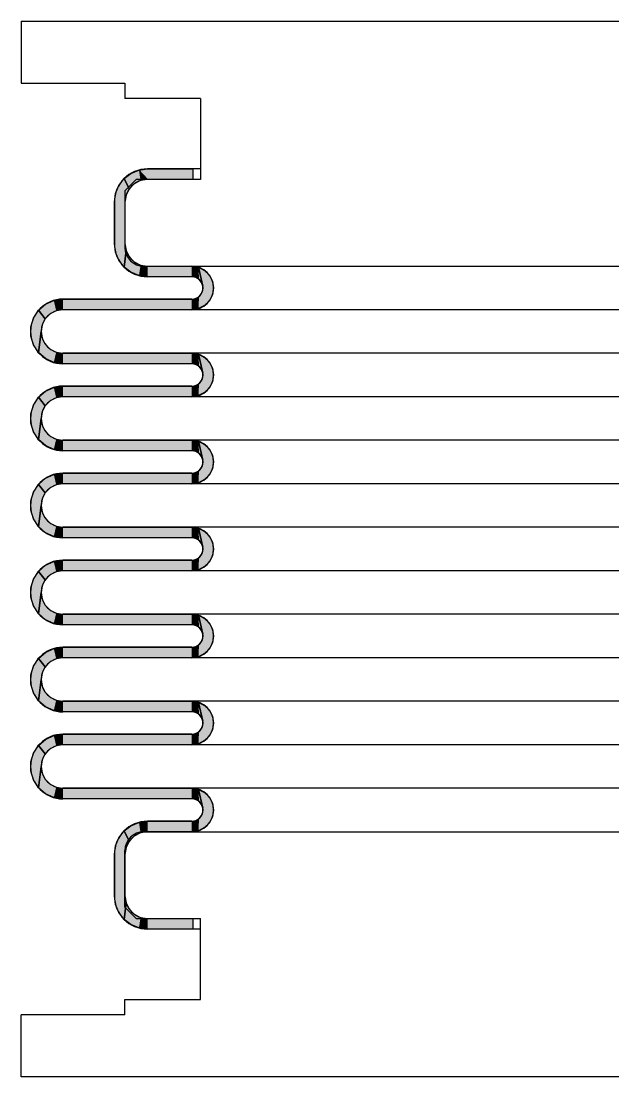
# Model space of a CAD drawing. Header units: millimetres. Extents: x 1269 to 5832, y 527 to 3540.
# Drawn here: x 2188.03 to 2203.71, y 2455.34 to 2483.34 of the extents above; entities that cross this region are included whole.
import ezdxf

# ---------------------------------------------------------------- set-up
doc = ezdxf.new("R2010")
doc.units = ezdxf.units.MM

# ---------------------------------------------------------------- blocks, each defined once
blk = doc.blocks.new('*U174')
at = {"color": 2, "linetype": 'Continuous', "extrusion": (0, 0, -1)}
for points in [[(-118.307, 186.491), (-119.919, 186.236), (-118.052, 186.236)], [(-118.629, 186.655), (-119.663, 186.491), (-118.307, 186.491)], [(-119.663, 186.491), (-119.919, 186.236), (-118.307, 186.491)], [(-118.985, 186.711), (-119.342, 186.655), (-118.629, 186.655)], [(-119.342, 186.655), (-119.663, 186.491), (-118.629, 186.655)], [(-118.052, 186.236), (-118.882, 186.142), (-117.888, 185.914)], [(-119.919, 186.236), (-118.882, 186.142), (-118.052, 186.236)], [(-119.919, 186.236), (-119.088, 186.142), (-118.882, 186.142)], [(-119.919, 186.236), (-120.083, 185.914), (-119.088, 186.142)], [(-119.088, 186.142), (-120.083, 185.914), (-119.282, 186.072)], [(-119.282, 186.072), (-120.083, 185.914), (-119.44, 185.939)], [(-119.44, 185.939), (-120.083, 185.914), (-119.543, 185.761)], [(-120.083, 185.914), (-120.139, 185.557), (-119.543, 185.761)], [(-119.543, 185.761), (-120.139, 185.557), (-119.579, 185.557)], [(-119.579, 185.557), (-120.139, 178.725), (-119.579, 178.725)], [(-120.139, 185.557), (-120.139, 178.725), (-119.579, 185.557)], [(-120.139, 178.725), (-119.648, 178.242), (-119.579, 178.725)]]:
    blk.add_solid(points, dxfattribs=at)
blk = doc.blocks.new('*U175')
at = {"color": 2, "linetype": 'Continuous', "extrusion": (0, 0, -1)}
for points in [[(-122.922, 186.491), (-124.534, 186.236), (-122.667, 186.236)], [(-123.244, 186.655), (-124.279, 186.491), (-122.922, 186.491)], [(-124.279, 186.491), (-124.534, 186.236), (-122.922, 186.491)], [(-123.601, 186.711), (-123.957, 186.655), (-123.244, 186.655)], [(-123.957, 186.655), (-124.279, 186.491), (-123.244, 186.655)], [(-122.667, 186.236), (-123.497, 186.142), (-122.503, 185.914)], [(-124.534, 186.236), (-123.497, 186.142), (-122.667, 186.236)], [(-124.534, 186.236), (-123.704, 186.142), (-123.497, 186.142)], [(-124.534, 186.236), (-124.698, 185.914), (-123.704, 186.142)], [(-123.704, 186.142), (-124.698, 185.914), (-123.897, 186.072)], [(-123.897, 186.072), (-124.698, 185.914), (-124.055, 185.939)], [(-124.055, 185.939), (-124.698, 185.914), (-124.159, 185.761)], [(-124.698, 185.914), (-124.754, 185.557), (-124.159, 185.761)], [(-124.159, 185.761), (-124.754, 185.557), (-124.194, 185.557)], [(-124.194, 185.557), (-124.754, 178.725), (-124.194, 178.725)], [(-124.754, 185.557), (-124.754, 178.725), (-124.194, 185.557)], [(-124.754, 178.725), (-124.264, 178.242), (-124.194, 178.725)]]:
    blk.add_solid(points, dxfattribs=at)
blk = doc.blocks.new('*U176')
at = {"color": 2, "linetype": 'Continuous', "extrusion": (0, 0, -1)}
for points in [[(-127.538, 186.491), (-129.149, 186.236), (-127.282, 186.236)], [(-127.859, 186.655), (-128.894, 186.491), (-127.538, 186.491)], [(-128.894, 186.491), (-129.149, 186.236), (-127.538, 186.491)], [(-128.216, 186.711), (-128.572, 186.655), (-127.859, 186.655)], [(-128.572, 186.655), (-128.894, 186.491), (-127.859, 186.655)], [(-127.282, 186.236), (-128.113, 186.142), (-127.119, 185.914)], [(-129.149, 186.236), (-128.113, 186.142), (-127.282, 186.236)], [(-129.149, 186.236), (-128.319, 186.142), (-128.113, 186.142)], [(-129.149, 186.236), (-129.313, 185.914), (-128.319, 186.142)], [(-128.319, 186.142), (-129.313, 185.914), (-128.513, 186.072)], [(-128.513, 186.072), (-129.313, 185.914), (-128.671, 185.939)], [(-128.671, 185.939), (-129.313, 185.914), (-128.774, 185.761)], [(-129.313, 185.914), (-129.37, 185.557), (-128.774, 185.761)], [(-128.774, 185.761), (-129.37, 185.557), (-128.81, 185.557)], [(-128.81, 185.557), (-129.37, 178.725), (-128.81, 178.725)], [(-129.37, 185.557), (-129.37, 178.725), (-128.81, 185.557)], [(-129.37, 178.725), (-128.879, 178.242), (-128.81, 178.725)]]:
    blk.add_solid(points, dxfattribs=at)
blk = doc.blocks.new('*U177')
at = {"color": 2, "linetype": 'Continuous', "extrusion": (0, 0, -1)}
for points in [[(-132.153, 186.491), (-133.765, 186.236), (-131.898, 186.236)], [(-132.475, 186.655), (-133.51, 186.491), (-132.153, 186.491)], [(-133.51, 186.491), (-133.765, 186.236), (-132.153, 186.491)], [(-132.831, 186.711), (-133.188, 186.655), (-132.475, 186.655)], [(-133.188, 186.655), (-133.51, 186.491), (-132.475, 186.655)], [(-131.898, 186.236), (-132.728, 186.142), (-131.734, 185.914)], [(-133.765, 186.236), (-132.728, 186.142), (-131.898, 186.236)], [(-133.765, 186.236), (-132.934, 186.142), (-132.728, 186.142)], [(-133.765, 186.236), (-133.929, 185.914), (-132.934, 186.142)], [(-132.934, 186.142), (-133.929, 185.914), (-133.128, 186.072)], [(-133.128, 186.072), (-133.929, 185.914), (-133.286, 185.939)], [(-133.286, 185.939), (-133.929, 185.914), (-133.389, 185.761)], [(-133.929, 185.914), (-133.985, 185.557), (-133.389, 185.761)], [(-133.389, 185.761), (-133.985, 185.557), (-133.425, 185.557)], [(-133.425, 185.557), (-133.985, 178.725), (-133.425, 178.725)], [(-133.985, 185.557), (-133.985, 178.725), (-133.425, 185.557)], [(-133.985, 178.725), (-133.495, 178.242), (-133.425, 178.725)]]:
    blk.add_solid(points, dxfattribs=at)
blk = doc.blocks.new('*U178')
at = {"color": 2, "linetype": 'Continuous', "extrusion": (0, 0, -1)}
for points in [[(-136.768, 186.491), (-138.38, 186.236), (-136.513, 186.236)], [(-137.09, 186.655), (-138.125, 186.491), (-136.768, 186.491)], [(-138.125, 186.491), (-138.38, 186.236), (-136.768, 186.491)], [(-137.447, 186.711), (-137.803, 186.655), (-137.09, 186.655)], [(-137.803, 186.655), (-138.125, 186.491), (-137.09, 186.655)], [(-136.513, 186.236), (-137.344, 186.142), (-136.349, 185.914)], [(-138.38, 186.236), (-137.344, 186.142), (-136.513, 186.236)], [(-138.38, 186.236), (-137.55, 186.142), (-137.344, 186.142)], [(-138.38, 186.236), (-138.544, 185.914), (-137.55, 186.142)], [(-137.55, 186.142), (-138.544, 185.914), (-137.744, 186.072)], [(-137.744, 186.072), (-138.544, 185.914), (-137.902, 185.939)], [(-137.902, 185.939), (-138.544, 185.914), (-138.005, 185.761)], [(-138.544, 185.914), (-138.601, 185.557), (-138.005, 185.761)], [(-138.005, 185.761), (-138.601, 185.557), (-138.041, 185.557)], [(-138.041, 185.557), (-138.601, 178.725), (-138.041, 178.725)], [(-138.601, 185.557), (-138.601, 178.725), (-138.041, 185.557)], [(-138.601, 178.725), (-138.11, 178.242), (-138.041, 178.725)]]:
    blk.add_solid(points, dxfattribs=at)
blk = doc.blocks.new('*U179')
at = {"color": 2, "linetype": 'Continuous', "extrusion": (0, 0, -1)}
for points in [[(-141.384, 186.491), (-142.996, 186.236), (-141.129, 186.236)], [(-141.706, 186.655), (-142.74, 186.491), (-141.384, 186.491)], [(-142.74, 186.491), (-142.996, 186.236), (-141.384, 186.491)], [(-142.062, 186.711), (-142.419, 186.655), (-141.706, 186.655)], [(-142.419, 186.655), (-142.74, 186.491), (-141.706, 186.655)], [(-141.129, 186.236), (-141.959, 186.142), (-140.965, 185.914)], [(-142.996, 186.236), (-141.959, 186.142), (-141.129, 186.236)], [(-142.996, 186.236), (-142.165, 186.142), (-141.959, 186.142)], [(-142.996, 186.236), (-143.159, 185.914), (-142.165, 186.142)], [(-142.165, 186.142), (-143.159, 185.914), (-142.359, 186.072)], [(-142.359, 186.072), (-143.159, 185.914), (-142.517, 185.939)], [(-142.517, 185.939), (-143.159, 185.914), (-142.62, 185.761)], [(-143.159, 185.914), (-143.216, 185.557), (-142.62, 185.761)], [(-142.62, 185.761), (-143.216, 185.557), (-142.656, 185.557)], [(-142.656, 185.557), (-143.216, 178.725), (-142.656, 178.725)], [(-143.216, 185.557), (-143.216, 178.725), (-142.656, 185.557)], [(-143.216, 178.725), (-142.725, 178.242), (-142.656, 178.725)]]:
    blk.add_solid(points, dxfattribs=at)
blk = doc.blocks.new('*U180')
at = {"color": 2, "linetype": 'Continuous', "extrusion": (0, 0, -1)}
for points in [[(-145.999, 186.491), (-147.611, 186.236), (-145.744, 186.236)], [(-146.321, 186.655), (-147.356, 186.491), (-145.999, 186.491)], [(-147.356, 186.491), (-147.611, 186.236), (-145.999, 186.491)], [(-146.677, 186.711), (-147.034, 186.655), (-146.321, 186.655)], [(-147.034, 186.655), (-147.356, 186.491), (-146.321, 186.655)], [(-145.744, 186.236), (-146.574, 186.142), (-145.58, 185.914)], [(-147.611, 186.236), (-146.574, 186.142), (-145.744, 186.236)], [(-147.611, 186.236), (-146.781, 186.142), (-146.574, 186.142)], [(-147.611, 186.236), (-147.775, 185.914), (-146.781, 186.142)], [(-146.781, 186.142), (-147.775, 185.914), (-146.974, 186.072)], [(-146.974, 186.072), (-147.775, 185.914), (-147.132, 185.939)], [(-147.132, 185.939), (-147.775, 185.914), (-147.236, 185.761)], [(-147.775, 185.914), (-147.831, 185.557), (-147.236, 185.761)], [(-147.236, 185.761), (-147.831, 185.557), (-147.271, 185.557)], [(-147.271, 185.557), (-147.831, 183.211), (-147.271, 183.211)], [(-147.831, 185.557), (-147.831, 183.211), (-147.271, 185.557)], [(-147.831, 183.211), (-147.331, 182.756), (-147.271, 183.211)]]:
    blk.add_solid(points, dxfattribs=at)
blk = doc.blocks.new('*U181')
at = {"color": 2, "linetype": 'Continuous', "extrusion": (0, 0, -1)}
for points in [[(-118.882, 186.142), (-118.688, 186.072), (-117.888, 185.914)], [(-118.688, 186.072), (-118.53, 185.939), (-117.888, 185.914)], [(-118.53, 185.939), (-118.427, 185.761), (-117.888, 185.914)], [(-117.888, 185.914), (-118.427, 185.761), (-117.831, 185.557)], [(-118.427, 185.761), (-118.391, 185.557), (-117.831, 185.557)], [(-117.831, 185.557), (-118.391, 183.211), (-117.831, 183.211)], [(-118.391, 185.557), (-118.391, 183.211), (-117.831, 185.557)], [(-117.831, 183.211), (-118.331, 182.756), (-117.773, 182.84)], [(-118.391, 183.211), (-118.331, 182.756), (-117.831, 183.211)], [(-117.773, 182.84), (-118.331, 182.756), (-117.602, 182.506)], [(-118.331, 182.756), (-118.156, 182.331), (-117.602, 182.506)], [(-117.337, 182.24), (-117.876, 181.967), (-117.002, 182.07)], [(-117.602, 182.506), (-118.156, 182.331), (-117.337, 182.24)], [(-118.156, 182.331), (-117.876, 181.967), (-117.337, 182.24)]]:
    blk.add_solid(points, dxfattribs=at)
blk = doc.blocks.new('*U182')
at = {"color": 2, "linetype": 'Continuous', "extrusion": (0, 0, -1)}
for points in [[(-123.497, 186.142), (-123.304, 186.072), (-122.503, 185.914)], [(-123.304, 186.072), (-123.146, 185.939), (-122.503, 185.914)], [(-123.146, 185.939), (-123.043, 185.761), (-122.503, 185.914)], [(-122.503, 185.914), (-123.043, 185.761), (-122.447, 185.557)], [(-123.043, 185.761), (-123.007, 185.557), (-122.447, 185.557)], [(-122.447, 185.557), (-123.007, 178.725), (-122.447, 178.725)], [(-123.007, 185.557), (-123.007, 178.725), (-122.447, 185.557)], [(-122.447, 178.725), (-122.937, 178.242), (-122.39, 178.369)], [(-123.007, 178.725), (-122.937, 178.242), (-122.447, 178.725)], [(-122.39, 178.369), (-122.937, 178.242), (-122.226, 178.047)], [(-122.937, 178.242), (-122.735, 177.799), (-122.226, 178.047)], [(-121.649, 177.628), (-122.415, 177.43), (-121.293, 177.571)], [(-121.971, 177.792), (-122.415, 177.43), (-121.649, 177.628)], [(-122.226, 178.047), (-122.735, 177.799), (-121.971, 177.792)], [(-122.735, 177.799), (-122.415, 177.43), (-121.971, 177.792)]]:
    blk.add_solid(points, dxfattribs=at)
blk = doc.blocks.new('*U183')
at = {"color": 2, "linetype": 'Continuous', "extrusion": (0, 0, -1)}
for points in [[(-128.113, 186.142), (-127.919, 186.072), (-127.119, 185.914)], [(-127.919, 186.072), (-127.761, 185.939), (-127.119, 185.914)], [(-127.761, 185.939), (-127.658, 185.761), (-127.119, 185.914)], [(-127.119, 185.914), (-127.658, 185.761), (-127.062, 185.557)], [(-127.658, 185.761), (-127.622, 185.557), (-127.062, 185.557)], [(-127.062, 185.557), (-127.622, 178.725), (-127.062, 178.725)], [(-127.622, 185.557), (-127.622, 178.725), (-127.062, 185.557)], [(-127.062, 178.725), (-127.553, 178.242), (-127.006, 178.369)], [(-127.622, 178.725), (-127.553, 178.242), (-127.062, 178.725)], [(-127.006, 178.369), (-127.553, 178.242), (-126.842, 178.047)], [(-127.553, 178.242), (-127.35, 177.799), (-126.842, 178.047)], [(-126.265, 177.628), (-127.031, 177.43), (-125.908, 177.571)], [(-126.586, 177.792), (-127.031, 177.43), (-126.265, 177.628)], [(-126.842, 178.047), (-127.35, 177.799), (-126.586, 177.792)], [(-127.35, 177.799), (-127.031, 177.43), (-126.586, 177.792)]]:
    blk.add_solid(points, dxfattribs=at)
blk = doc.blocks.new('*U184')
at = {"color": 2, "linetype": 'Continuous', "extrusion": (0, 0, -1)}
for points in [[(-132.728, 186.142), (-132.534, 186.072), (-131.734, 185.914)], [(-132.534, 186.072), (-132.376, 185.939), (-131.734, 185.914)], [(-132.376, 185.939), (-132.273, 185.761), (-131.734, 185.914)], [(-131.734, 185.914), (-132.273, 185.761), (-131.677, 185.557)], [(-132.273, 185.761), (-132.237, 185.557), (-131.677, 185.557)], [(-131.677, 185.557), (-132.237, 178.725), (-131.677, 178.725)], [(-132.237, 185.557), (-132.237, 178.725), (-131.677, 185.557)], [(-131.677, 178.725), (-132.168, 178.242), (-131.621, 178.369)], [(-132.237, 178.725), (-132.168, 178.242), (-131.677, 178.725)], [(-131.621, 178.369), (-132.168, 178.242), (-131.457, 178.047)], [(-132.168, 178.242), (-131.965, 177.799), (-131.457, 178.047)], [(-130.88, 177.628), (-131.646, 177.43), (-130.524, 177.571)], [(-131.202, 177.792), (-131.646, 177.43), (-130.88, 177.628)], [(-131.457, 178.047), (-131.965, 177.799), (-131.202, 177.792)], [(-131.965, 177.799), (-131.646, 177.43), (-131.202, 177.792)]]:
    blk.add_solid(points, dxfattribs=at)
blk = doc.blocks.new('*U185')
at = {"color": 2, "linetype": 'Continuous', "extrusion": (0, 0, -1)}
for points in [[(-137.344, 186.142), (-137.15, 186.072), (-136.349, 185.914)], [(-137.15, 186.072), (-136.992, 185.939), (-136.349, 185.914)], [(-136.992, 185.939), (-136.889, 185.761), (-136.349, 185.914)], [(-136.349, 185.914), (-136.889, 185.761), (-136.293, 185.557)], [(-136.889, 185.761), (-136.853, 185.557), (-136.293, 185.557)], [(-136.293, 185.557), (-136.853, 178.725), (-136.293, 178.725)], [(-136.853, 185.557), (-136.853, 178.725), (-136.293, 185.557)], [(-136.293, 178.725), (-136.783, 178.242), (-136.236, 178.369)], [(-136.853, 178.725), (-136.783, 178.242), (-136.293, 178.725)], [(-136.236, 178.369), (-136.783, 178.242), (-136.072, 178.047)], [(-136.783, 178.242), (-136.581, 177.799), (-136.072, 178.047)], [(-135.496, 177.628), (-136.261, 177.43), (-135.139, 177.571)], [(-135.817, 177.792), (-136.261, 177.43), (-135.496, 177.628)], [(-136.072, 178.047), (-136.581, 177.799), (-135.817, 177.792)], [(-136.581, 177.799), (-136.261, 177.43), (-135.817, 177.792)]]:
    blk.add_solid(points, dxfattribs=at)
blk = doc.blocks.new('*U186')
at = {"color": 2, "linetype": 'Continuous', "extrusion": (0, 0, -1)}
for points in [[(-141.959, 186.142), (-141.765, 186.072), (-140.965, 185.914)], [(-141.765, 186.072), (-141.607, 185.939), (-140.965, 185.914)], [(-141.607, 185.939), (-141.504, 185.761), (-140.965, 185.914)], [(-140.965, 185.914), (-141.504, 185.761), (-140.908, 185.557)], [(-141.504, 185.761), (-141.468, 185.557), (-140.908, 185.557)], [(-140.908, 185.557), (-141.468, 178.725), (-140.908, 178.725)], [(-141.468, 185.557), (-141.468, 178.725), (-140.908, 185.557)], [(-140.908, 178.725), (-141.399, 178.242), (-140.852, 178.369)], [(-141.468, 178.725), (-141.399, 178.242), (-140.908, 178.725)], [(-140.852, 178.369), (-141.399, 178.242), (-140.688, 178.047)], [(-141.399, 178.242), (-141.196, 177.799), (-140.688, 178.047)], [(-140.111, 177.628), (-140.877, 177.43), (-139.754, 177.571)], [(-140.433, 177.792), (-140.877, 177.43), (-140.111, 177.628)], [(-140.688, 178.047), (-141.196, 177.799), (-140.433, 177.792)], [(-141.196, 177.799), (-140.877, 177.43), (-140.433, 177.792)]]:
    blk.add_solid(points, dxfattribs=at)
blk = doc.blocks.new('*U187')
at = {"color": 2, "linetype": 'Continuous', "extrusion": (0, 0, -1)}
for points in [[(-146.574, 186.142), (-146.381, 186.072), (-145.58, 185.914)], [(-146.381, 186.072), (-146.223, 185.939), (-145.58, 185.914)], [(-146.223, 185.939), (-146.119, 185.761), (-145.58, 185.914)], [(-145.58, 185.914), (-146.119, 185.761), (-145.524, 185.557)], [(-146.119, 185.761), (-146.084, 185.557), (-145.524, 185.557)], [(-145.524, 185.557), (-146.084, 178.725), (-145.524, 178.725)], [(-146.084, 185.557), (-146.084, 178.725), (-145.524, 185.557)], [(-145.524, 178.725), (-146.014, 178.242), (-145.467, 178.369)], [(-146.084, 178.725), (-146.014, 178.242), (-145.524, 178.725)], [(-145.467, 178.369), (-146.014, 178.242), (-145.303, 178.047)], [(-146.014, 178.242), (-145.812, 177.799), (-145.303, 178.047)], [(-144.726, 177.628), (-145.492, 177.43), (-144.37, 177.571)], [(-145.048, 177.792), (-145.492, 177.43), (-144.726, 177.628)], [(-145.303, 178.047), (-145.812, 177.799), (-145.048, 177.792)], [(-145.812, 177.799), (-145.492, 177.43), (-145.048, 177.792)]]:
    blk.add_solid(points, dxfattribs=at)
blk = doc.blocks.new('*U188')
at = {"color": 2, "linetype": 'Continuous', "extrusion": (0, 0, -1)}
for points in [[(-112.671, 183.211), (-112.671, 185.611), (-112.731, 182.756)], [(-113.231, 185.611), (-112.731, 182.756), (-112.671, 185.611)], [(-112.731, 182.756), (-113.231, 185.611), (-113.231, 183.211)]]:
    blk.add_solid(points, dxfattribs=at)
blk = doc.blocks.new('*U189')
at = {"color": 2, "linetype": 'Continuous', "extrusion": (0, 0, -1)}
for points in [[(-152.991, 183.211), (-152.431, 185.611), (-152.991, 185.611)], [(-152.431, 185.611), (-152.991, 183.211), (-152.431, 183.211)], [(-152.431, 183.211), (-152.931, 182.756), (-152.373, 182.84)], [(-152.991, 183.211), (-152.931, 182.756), (-152.431, 183.211)], [(-152.373, 182.84), (-152.931, 182.756), (-152.202, 182.506)], [(-152.931, 182.756), (-152.756, 182.331), (-152.202, 182.506)], [(-151.937, 182.24), (-152.476, 181.967), (-151.602, 182.07)], [(-152.202, 182.506), (-152.756, 182.331), (-151.937, 182.24)], [(-152.756, 182.331), (-152.476, 181.967), (-151.937, 182.24)]]:
    blk.add_solid(points, dxfattribs=at)
blk = doc.blocks.new('*U190')
at = {"color": 2, "linetype": 'Continuous', "extrusion": (0, 0, -1)}
for points in [[(-113.231, 183.211), (-113.29, 182.84), (-112.731, 182.756)], [(-113.29, 182.84), (-113.461, 182.506), (-112.731, 182.756)], [(-112.731, 182.756), (-113.461, 182.506), (-112.907, 182.331)], [(-113.461, 182.506), (-113.726, 182.24), (-112.907, 182.331)], [(-112.907, 182.331), (-113.726, 182.24), (-113.187, 181.967)]]:
    blk.add_solid(points, dxfattribs=at)
blk = doc.blocks.new('*U191')
at = {"color": 2, "linetype": 'Continuous', "extrusion": (0, 0, -1)}
for points in [[(-147.831, 183.211), (-147.89, 182.84), (-147.331, 182.756)], [(-147.89, 182.84), (-148.061, 182.506), (-147.331, 182.756)], [(-147.331, 182.756), (-148.061, 182.506), (-147.507, 182.331)], [(-148.061, 182.506), (-148.326, 182.24), (-147.507, 182.331)], [(-147.507, 182.331), (-148.326, 182.24), (-147.787, 181.967)]]:
    blk.add_solid(points, dxfattribs=at)
blk = doc.blocks.new('*U192')
at = {"color": 2, "linetype": 'Continuous', "extrusion": (0, 0, -1)}
for points in [[(-113.726, 182.24), (-114.061, 182.07), (-113.187, 181.967)], [(-114.061, 182.07), (-114.431, 182.011), (-113.187, 181.967)], [(-116.631, 182.011), (-117.876, 181.967), (-113.187, 181.967)], [(-113.187, 181.967), (-114.431, 182.011), (-116.631, 182.011)], [(-117.002, 182.07), (-117.876, 181.967), (-116.631, 182.011)], [(-113.187, 181.967), (-117.511, 181.687), (-113.551, 181.687)], [(-117.876, 181.967), (-117.511, 181.687), (-113.187, 181.967)], [(-113.551, 181.687), (-117.087, 181.511), (-113.976, 181.511)], [(-117.511, 181.687), (-117.087, 181.511), (-113.551, 181.687)], [(-113.976, 181.511), (-116.631, 181.451), (-114.431, 181.451)], [(-117.087, 181.511), (-116.631, 181.451), (-113.976, 181.511)]]:
    blk.add_solid(points, dxfattribs=at)
blk = doc.blocks.new('*U193')
at = {"color": 2, "linetype": 'Continuous', "extrusion": (0, 0, -1)}
for points in [[(-148.326, 182.24), (-148.661, 182.07), (-147.787, 181.967)], [(-148.661, 182.07), (-149.031, 182.011), (-147.787, 181.967)], [(-151.231, 182.011), (-152.476, 181.967), (-147.787, 181.967)], [(-147.787, 181.967), (-149.031, 182.011), (-151.231, 182.011)], [(-151.602, 182.07), (-152.476, 181.967), (-151.231, 182.011)], [(-147.787, 181.967), (-152.111, 181.687), (-148.151, 181.687)], [(-152.476, 181.967), (-152.111, 181.687), (-147.787, 181.967)], [(-148.151, 181.687), (-151.687, 181.511), (-148.576, 181.511)], [(-152.111, 181.687), (-151.687, 181.511), (-148.151, 181.687)], [(-148.576, 181.511), (-151.231, 181.451), (-149.031, 181.451)], [(-151.687, 181.511), (-151.231, 181.451), (-148.576, 181.511)]]:
    blk.add_solid(points, dxfattribs=at)
blk = doc.blocks.new('*U194')
at = {"color": 2, "linetype": 'Continuous', "extrusion": (0, 0, -1)}
for points in [[(-120.139, 178.725), (-120.195, 178.369), (-119.648, 178.242)], [(-120.195, 178.369), (-120.359, 178.047), (-119.648, 178.242)], [(-119.648, 178.242), (-120.359, 178.047), (-119.851, 177.799)], [(-120.359, 178.047), (-120.615, 177.792), (-119.851, 177.799)], [(-119.851, 177.799), (-120.615, 177.792), (-120.171, 177.43)]]:
    blk.add_solid(points, dxfattribs=at)
blk = doc.blocks.new('*U195')
at = {"color": 2, "linetype": 'Continuous', "extrusion": (0, 0, -1)}
for points in [[(-124.754, 178.725), (-124.811, 178.369), (-124.264, 178.242)], [(-124.811, 178.369), (-124.975, 178.047), (-124.264, 178.242)], [(-124.264, 178.242), (-124.975, 178.047), (-124.466, 177.799)], [(-124.975, 178.047), (-125.23, 177.792), (-124.466, 177.799)], [(-124.466, 177.799), (-125.23, 177.792), (-124.786, 177.43)]]:
    blk.add_solid(points, dxfattribs=at)
blk = doc.blocks.new('*U196')
at = {"color": 2, "linetype": 'Continuous', "extrusion": (0, 0, -1)}
for points in [[(-129.37, 178.725), (-129.426, 178.369), (-128.879, 178.242)], [(-129.426, 178.369), (-129.59, 178.047), (-128.879, 178.242)], [(-128.879, 178.242), (-129.59, 178.047), (-129.082, 177.799)], [(-129.59, 178.047), (-129.845, 177.792), (-129.082, 177.799)], [(-129.082, 177.799), (-129.845, 177.792), (-129.401, 177.43)]]:
    blk.add_solid(points, dxfattribs=at)
blk = doc.blocks.new('*U197')
at = {"color": 2, "linetype": 'Continuous', "extrusion": (0, 0, -1)}
for points in [[(-133.985, 178.725), (-134.042, 178.369), (-133.495, 178.242)], [(-134.042, 178.369), (-134.206, 178.047), (-133.495, 178.242)], [(-133.495, 178.242), (-134.206, 178.047), (-133.697, 177.799)], [(-134.206, 178.047), (-134.461, 177.792), (-133.697, 177.799)], [(-133.697, 177.799), (-134.461, 177.792), (-134.017, 177.43)]]:
    blk.add_solid(points, dxfattribs=at)
blk = doc.blocks.new('*U198')
at = {"color": 2, "linetype": 'Continuous', "extrusion": (0, 0, -1)}
for points in [[(-138.601, 178.725), (-138.657, 178.369), (-138.11, 178.242)], [(-138.657, 178.369), (-138.821, 178.047), (-138.11, 178.242)], [(-138.11, 178.242), (-138.821, 178.047), (-138.313, 177.799)], [(-138.821, 178.047), (-139.076, 177.792), (-138.313, 177.799)], [(-138.313, 177.799), (-139.076, 177.792), (-138.632, 177.43)]]:
    blk.add_solid(points, dxfattribs=at)
blk = doc.blocks.new('*U199')
at = {"color": 2, "linetype": 'Continuous', "extrusion": (0, 0, -1)}
for points in [[(-143.216, 178.725), (-143.272, 178.369), (-142.725, 178.242)], [(-143.272, 178.369), (-143.436, 178.047), (-142.725, 178.242)], [(-142.725, 178.242), (-143.436, 178.047), (-142.928, 177.799)], [(-143.436, 178.047), (-143.692, 177.792), (-142.928, 177.799)], [(-142.928, 177.799), (-143.692, 177.792), (-143.247, 177.43)]]:
    blk.add_solid(points, dxfattribs=at)
blk = doc.blocks.new('*U200')
at = {"color": 2, "linetype": 'Continuous', "extrusion": (0, 0, -1)}
for points in [[(-120.615, 177.792), (-120.936, 177.628), (-120.171, 177.43)], [(-120.936, 177.628), (-121.293, 177.571), (-120.171, 177.43)], [(-121.293, 177.571), (-122.415, 177.43), (-120.171, 177.43)], [(-120.171, 177.43), (-122.005, 177.166), (-120.581, 177.166)], [(-122.415, 177.43), (-122.005, 177.166), (-120.171, 177.43)], [(-120.581, 177.166), (-121.537, 177.029), (-121.049, 177.029)], [(-122.005, 177.166), (-121.537, 177.029), (-120.581, 177.166)]]:
    blk.add_solid(points, dxfattribs=at)
blk = doc.blocks.new('*U201')
at = {"color": 2, "linetype": 'Continuous', "extrusion": (0, 0, -1)}
for points in [[(-125.23, 177.792), (-125.552, 177.628), (-124.786, 177.43)], [(-125.552, 177.628), (-125.908, 177.571), (-124.786, 177.43)], [(-125.908, 177.571), (-127.031, 177.43), (-124.786, 177.43)], [(-124.786, 177.43), (-126.62, 177.166), (-125.196, 177.166)], [(-127.031, 177.43), (-126.62, 177.166), (-124.786, 177.43)], [(-125.196, 177.166), (-126.152, 177.029), (-125.664, 177.029)], [(-126.62, 177.166), (-126.152, 177.029), (-125.196, 177.166)]]:
    blk.add_solid(points, dxfattribs=at)
blk = doc.blocks.new('*U202')
at = {"color": 2, "linetype": 'Continuous', "extrusion": (0, 0, -1)}
for points in [[(-129.845, 177.792), (-130.167, 177.628), (-129.401, 177.43)], [(-130.167, 177.628), (-130.524, 177.571), (-129.401, 177.43)], [(-130.524, 177.571), (-131.646, 177.43), (-129.401, 177.43)], [(-129.401, 177.43), (-131.236, 177.166), (-129.812, 177.166)], [(-131.646, 177.43), (-131.236, 177.166), (-129.401, 177.43)], [(-129.812, 177.166), (-130.768, 177.029), (-130.28, 177.029)], [(-131.236, 177.166), (-130.768, 177.029), (-129.812, 177.166)]]:
    blk.add_solid(points, dxfattribs=at)
blk = doc.blocks.new('*U203')
at = {"color": 2, "linetype": 'Continuous', "extrusion": (0, 0, -1)}
for points in [[(-134.461, 177.792), (-134.782, 177.628), (-134.017, 177.43)], [(-134.782, 177.628), (-135.139, 177.571), (-134.017, 177.43)], [(-135.139, 177.571), (-136.261, 177.43), (-134.017, 177.43)], [(-134.017, 177.43), (-135.851, 177.166), (-134.427, 177.166)], [(-136.261, 177.43), (-135.851, 177.166), (-134.017, 177.43)], [(-134.427, 177.166), (-135.383, 177.029), (-134.895, 177.029)], [(-135.851, 177.166), (-135.383, 177.029), (-134.427, 177.166)]]:
    blk.add_solid(points, dxfattribs=at)
blk = doc.blocks.new('*U204')
at = {"color": 2, "linetype": 'Continuous', "extrusion": (0, 0, -1)}
for points in [[(-139.076, 177.792), (-139.398, 177.628), (-138.632, 177.43)], [(-139.398, 177.628), (-139.754, 177.571), (-138.632, 177.43)], [(-139.754, 177.571), (-140.877, 177.43), (-138.632, 177.43)], [(-138.632, 177.43), (-140.466, 177.166), (-139.042, 177.166)], [(-140.877, 177.43), (-140.466, 177.166), (-138.632, 177.43)], [(-139.042, 177.166), (-139.998, 177.029), (-139.51, 177.029)], [(-140.466, 177.166), (-139.998, 177.029), (-139.042, 177.166)]]:
    blk.add_solid(points, dxfattribs=at)
blk = doc.blocks.new('*U205')
at = {"color": 2, "linetype": 'Continuous', "extrusion": (0, 0, -1)}
for points in [[(-143.692, 177.792), (-144.013, 177.628), (-143.247, 177.43)], [(-144.013, 177.628), (-144.37, 177.571), (-143.247, 177.43)], [(-144.37, 177.571), (-145.492, 177.43), (-143.247, 177.43)], [(-143.247, 177.43), (-145.082, 177.166), (-143.658, 177.166)], [(-145.492, 177.43), (-145.082, 177.166), (-143.247, 177.43)], [(-143.658, 177.166), (-144.614, 177.029), (-144.126, 177.029)], [(-145.082, 177.166), (-144.614, 177.029), (-143.658, 177.166)]]:
    blk.add_solid(points, dxfattribs=at)

msp = doc.modelspace()

# ---------------------------------------------------------------- linework, layer by layer
at = {"color": 0, "linetype": 'Continuous'}
for p, q in [((2188.031, 2483.336), (2188.031, 2481.686)), ((2188.031, 2483.336), (2220.031, 2483.336)), ((2188.031, 2481.686), (2190.781, 2481.686)), ((2190.781, 2481.686), (2190.781, 2481.286)), ((2192.781, 2481.286), (2190.781, 2481.286)), ((2192.781, 2481.286), (2192.781, 2479.136)), ((2192.781, 2479.416), (2191.381, 2479.416)), ((2192.581, 2479.416), (2192.581, 2479.136)), ((2191.081, 2479.136), (2190.781, 2478.836)), ((2192.781, 2479.136), (2191.081, 2479.136)), ((2191.381, 2479.136), (2191.196, 2479.107)), ((2190.781, 2478.836), (2190.781, 2477.336)), ((2190.501, 2478.536), (2190.501, 2477.436)), ((2190.781, 2477.436), (2190.81, 2477.251)), ((2191.281, 2476.836), (2216.781, 2476.836)), ((2192.554, 2476.836), (2192.732, 2476.808)), ((2192.554, 2476.556), (2191.381, 2476.556)), ((2192.554, 2475.962), (2189.138, 2475.962)), ((2189.138, 2475.682), (2188.96, 2475.654)), ((2218.924, 2475.682), (2189.138, 2475.682)), ((2218.924, 2474.528), (2189.138, 2474.528)), ((2192.554, 2474.528), (2192.732, 2474.5)), ((2192.554, 2474.248), (2189.138, 2474.248)), ((2192.554, 2473.654), (2189.138, 2473.654)), ((2189.138, 2473.374), (2188.96, 2473.346)), ((2218.924, 2473.374), (2189.138, 2473.374)), ((2218.924, 2472.221), (2189.138, 2472.221)), ((2192.554, 2472.221), (2192.732, 2472.192)), ((2192.554, 2471.941), (2189.138, 2471.941)), ((2192.554, 2471.347), (2189.138, 2471.347)), ((2189.138, 2471.067), (2188.96, 2471.039)), ((2218.924, 2471.067), (2189.138, 2471.067)), ((2218.924, 2469.913), (2189.138, 2469.913)), ((2192.554, 2469.913), (2192.732, 2469.885)), ((2192.554, 2469.633), (2189.138, 2469.633)), ((2192.554, 2469.039), (2189.138, 2469.039)), ((2189.138, 2468.759), (2188.96, 2468.731)), ((2218.924, 2468.759), (2189.138, 2468.759)), ((2218.924, 2467.605), (2189.138, 2467.605)), ((2192.554, 2467.605), (2192.732, 2467.577)), ((2192.554, 2467.325), (2189.138, 2467.325)), ((2192.554, 2466.731), (2189.138, 2466.731)), ((2189.138, 2466.451), (2188.96, 2466.423)), ((2218.924, 2466.451), (2189.138, 2466.451)), ((2218.924, 2465.298), (2189.138, 2465.298)), ((2192.554, 2465.298), (2192.732, 2465.269)), ((2192.554, 2465.018), (2189.138, 2465.018)), ((2192.554, 2464.424), (2189.138, 2464.424)), ((2189.138, 2464.144), (2188.96, 2464.115)), ((2218.924, 2464.144), (2189.138, 2464.144)), ((2218.924, 2462.99), (2189.138, 2462.99)), ((2192.554, 2462.99), (2192.732, 2462.962)), ((2192.554, 2462.71), (2189.138, 2462.71)), ((2192.554, 2462.116), (2191.381, 2462.116)), ((2191.381, 2461.836), (2191.196, 2461.807)), ((2191.281, 2461.836), (2216.781, 2461.836)), ((2190.501, 2461.236), (2190.501, 2460.136)), ((2190.781, 2459.836), (2190.781, 2461.336)), ((2190.781, 2460.136), (2190.81, 2459.951)), ((2191.081, 2459.536), (2190.781, 2459.836)), ((2191.081, 2459.536), (2192.781, 2459.536)), ((2192.581, 2459.536), (2192.581, 2459.256)), ((2192.781, 2457.386), (2192.781, 2459.536)), ((2192.781, 2459.256), (2191.381, 2459.256)), ((2190.781, 2456.986), (2190.781, 2457.386)), ((2190.781, 2457.386), (2192.781, 2457.386)), ((2188.031, 2455.336), (2188.031, 2456.986)), ((2190.781, 2456.986), (2188.031, 2456.986)), ((2220.031, 2455.336), (2188.031, 2455.336))]:
    msp.add_line(p, q, dxfattribs=at)
for points in [[(2191.381, 2479.416), (2192.581, 2479.416), (2192.581, 2479.136), (2191.381, 2479.136), (2191.153, 2479.386), (2191.381, 2479.416)], [(2191.381, 2479.136), (2191.153, 2479.386), (2191.381, 2479.416)], [(2190.781, 2477.436), (2190.81, 2477.251), (2190.759, 2476.814), (2190.619, 2476.996), (2190.531, 2477.208), (2190.501, 2477.436), (2190.501, 2478.536), (2190.531, 2478.764), (2190.619, 2478.976), (2190.759, 2479.158), (2190.896, 2478.889), (2190.81, 2478.721), (2190.781, 2478.536), (2190.781, 2477.436)], [(2190.501, 2478.536), (2190.531, 2478.764), (2190.619, 2478.976), (2190.759, 2479.158)], [(2191.196, 2479.107), (2191.028, 2479.021), (2190.896, 2478.889), (2190.759, 2479.158), (2190.941, 2479.298), (2191.153, 2479.386), (2191.381, 2479.136), (2191.196, 2479.107)], [(2191.196, 2479.107), (2191.028, 2479.021), (2190.896, 2478.889), (2190.759, 2479.158), (2190.941, 2479.298), (2191.153, 2479.386)], [(2190.896, 2478.889), (2190.81, 2478.721), (2190.781, 2478.536)], [(2190.759, 2476.814), (2190.619, 2476.996), (2190.531, 2477.208), (2190.501, 2477.436)], [(2192.745, 2476.487), (2192.656, 2476.538), (2192.554, 2476.556), (2191.381, 2476.556), (2191.153, 2476.586), (2190.941, 2476.674), (2190.759, 2476.814), (2190.81, 2477.251), (2190.896, 2477.083), (2191.028, 2476.951), (2191.196, 2476.865), (2191.381, 2476.836), (2192.554, 2476.836), (2192.732, 2476.808), (2192.847, 2476.311), (2192.811, 2476.408), (2192.745, 2476.487)], [(2191.381, 2476.556), (2191.153, 2476.586), (2190.941, 2476.674), (2190.759, 2476.814), (2190.81, 2477.251), (2190.896, 2477.083), (2191.028, 2476.951), (2191.196, 2476.865), (2191.381, 2476.836)], [(2193.131, 2476.259), (2193.103, 2476.081), (2193.021, 2475.92), (2192.893, 2475.792), (2192.732, 2475.71), (2192.554, 2475.682), (2189.138, 2475.682), (2188.897, 2475.927), (2189.138, 2475.962), (2192.554, 2475.962), (2192.656, 2475.98), (2192.745, 2476.032), (2192.811, 2476.111), (2192.847, 2476.208), (2192.847, 2476.311), (2192.732, 2476.808), (2192.893, 2476.726), (2193.021, 2476.598), (2193.103, 2476.437), (2193.131, 2476.259)], [(2192.554, 2475.962), (2192.656, 2475.98), (2192.745, 2476.032), (2192.811, 2476.111), (2192.847, 2476.208), (2192.847, 2476.311), (2192.732, 2476.808), (2192.893, 2476.726), (2193.021, 2476.598), (2193.103, 2476.437), (2193.131, 2476.259)], [(2192.745, 2476.487), (2192.656, 2476.538), (2192.554, 2476.556)], [(2192.847, 2476.311), (2192.811, 2476.408), (2192.745, 2476.487)], [(2193.131, 2476.259), (2193.103, 2476.081), (2193.021, 2475.92), (2192.893, 2475.792), (2192.732, 2475.71), (2192.554, 2475.682)], [(2188.96, 2475.654), (2188.799, 2475.572), (2188.671, 2475.444), (2188.49, 2475.666), (2188.675, 2475.826), (2188.897, 2475.927), (2189.138, 2475.682), (2188.96, 2475.654)], [(2188.96, 2475.654), (2188.799, 2475.572), (2188.671, 2475.444), (2188.49, 2475.666), (2188.675, 2475.826), (2188.897, 2475.927)], [(2189.138, 2475.682), (2188.897, 2475.927), (2189.138, 2475.962)], [(2188.561, 2475.105), (2188.49, 2474.544), (2188.358, 2474.749), (2188.29, 2474.983), (2188.29, 2475.227), (2188.358, 2475.461), (2188.49, 2475.666), (2188.671, 2475.444), (2188.589, 2475.284), (2188.561, 2475.105)], [(2188.49, 2474.544), (2188.358, 2474.749), (2188.29, 2474.983), (2188.29, 2475.227), (2188.358, 2475.461), (2188.49, 2475.666)], [(2188.671, 2475.444), (2188.589, 2475.284), (2188.561, 2475.105)], [(2192.745, 2474.179), (2192.656, 2474.23), (2192.554, 2474.248), (2189.138, 2474.248), (2188.897, 2474.283), (2188.675, 2474.384), (2188.49, 2474.544), (2188.561, 2475.105), (2188.589, 2474.927), (2188.671, 2474.766), (2188.799, 2474.639), (2188.96, 2474.557), (2189.138, 2474.528), (2192.554, 2474.528), (2192.732, 2474.5), (2192.847, 2474.003), (2192.811, 2474.1), (2192.745, 2474.179)], [(2189.138, 2474.248), (2188.897, 2474.283), (2188.675, 2474.384), (2188.49, 2474.544), (2188.561, 2475.105), (2188.589, 2474.927), (2188.671, 2474.766), (2188.799, 2474.639), (2188.96, 2474.557), (2189.138, 2474.528)], [(2193.131, 2473.951), (2193.103, 2473.773), (2193.021, 2473.612), (2192.893, 2473.485), (2192.732, 2473.403), (2192.554, 2473.374), (2189.138, 2473.374), (2188.897, 2473.62), (2189.138, 2473.654), (2192.554, 2473.654), (2192.656, 2473.672), (2192.745, 2473.724), (2192.811, 2473.803), (2192.847, 2473.9), (2192.847, 2474.003), (2192.732, 2474.5), (2192.893, 2474.418), (2193.021, 2474.291), (2193.103, 2474.13), (2193.131, 2473.951)], [(2192.554, 2473.654), (2192.656, 2473.672), (2192.745, 2473.724), (2192.811, 2473.803), (2192.847, 2473.9), (2192.847, 2474.003), (2192.732, 2474.5), (2192.893, 2474.418), (2193.021, 2474.291), (2193.103, 2474.13), (2193.131, 2473.951)], [(2192.745, 2474.179), (2192.656, 2474.23), (2192.554, 2474.248)], [(2192.847, 2474.003), (2192.811, 2474.1), (2192.745, 2474.179)], [(2193.131, 2473.951), (2193.103, 2473.773), (2193.021, 2473.612), (2192.893, 2473.485), (2192.732, 2473.403), (2192.554, 2473.374)], [(2188.96, 2473.346), (2188.799, 2473.264), (2188.671, 2473.137), (2188.49, 2473.359), (2188.675, 2473.518), (2188.897, 2473.62), (2189.138, 2473.374), (2188.96, 2473.346)], [(2188.96, 2473.346), (2188.799, 2473.264), (2188.671, 2473.137), (2188.49, 2473.359), (2188.675, 2473.518), (2188.897, 2473.62)], [(2189.138, 2473.374), (2188.897, 2473.62), (2189.138, 2473.654)], [(2188.561, 2472.798), (2188.49, 2472.236), (2188.358, 2472.442), (2188.29, 2472.676), (2188.29, 2472.92), (2188.358, 2473.154), (2188.49, 2473.359), (2188.671, 2473.137), (2188.589, 2472.976), (2188.561, 2472.798)], [(2188.49, 2472.236), (2188.358, 2472.442), (2188.29, 2472.676), (2188.29, 2472.92), (2188.358, 2473.154), (2188.49, 2473.359)], [(2188.671, 2473.137), (2188.589, 2472.976), (2188.561, 2472.798)], [(2192.745, 2471.871), (2192.656, 2471.923), (2192.554, 2471.941), (2189.138, 2471.941), (2188.897, 2471.975), (2188.675, 2472.077), (2188.49, 2472.236), (2188.561, 2472.798), (2188.589, 2472.619), (2188.671, 2472.458), (2188.799, 2472.331), (2188.96, 2472.249), (2189.138, 2472.221), (2192.554, 2472.221), (2192.732, 2472.192), (2192.847, 2471.695), (2192.811, 2471.792), (2192.745, 2471.871)], [(2189.138, 2471.941), (2188.897, 2471.975), (2188.675, 2472.077), (2188.49, 2472.236), (2188.561, 2472.798), (2188.589, 2472.619), (2188.671, 2472.458), (2188.799, 2472.331), (2188.96, 2472.249), (2189.138, 2472.221)], [(2193.131, 2471.644), (2193.103, 2471.465), (2193.021, 2471.305), (2192.893, 2471.177), (2192.732, 2471.095), (2192.554, 2471.067), (2189.138, 2471.067), (2188.897, 2471.312), (2189.138, 2471.347), (2192.554, 2471.347), (2192.656, 2471.365), (2192.745, 2471.416), (2192.811, 2471.495), (2192.847, 2471.592), (2192.847, 2471.695), (2192.732, 2472.192), (2192.893, 2472.11), (2193.021, 2471.983), (2193.103, 2471.822), (2193.131, 2471.644)], [(2192.554, 2471.347), (2192.656, 2471.365), (2192.745, 2471.416), (2192.811, 2471.495), (2192.847, 2471.592), (2192.847, 2471.695), (2192.732, 2472.192), (2192.893, 2472.11), (2193.021, 2471.983), (2193.103, 2471.822), (2193.131, 2471.644)], [(2192.745, 2471.871), (2192.656, 2471.923), (2192.554, 2471.941)], [(2192.847, 2471.695), (2192.811, 2471.792), (2192.745, 2471.871)], [(2193.131, 2471.644), (2193.103, 2471.465), (2193.021, 2471.305), (2192.893, 2471.177), (2192.732, 2471.095), (2192.554, 2471.067)], [(2188.96, 2471.039), (2188.799, 2470.957), (2188.671, 2470.829), (2188.49, 2471.051), (2188.675, 2471.211), (2188.897, 2471.312), (2189.138, 2471.067), (2188.96, 2471.039)], [(2188.96, 2471.039), (2188.799, 2470.957), (2188.671, 2470.829), (2188.49, 2471.051), (2188.675, 2471.211), (2188.897, 2471.312)], [(2189.138, 2471.067), (2188.897, 2471.312), (2189.138, 2471.347)], [(2188.561, 2470.49), (2188.49, 2469.929), (2188.358, 2470.134), (2188.29, 2470.368), (2188.29, 2470.612), (2188.358, 2470.846), (2188.49, 2471.051), (2188.671, 2470.829), (2188.589, 2470.668), (2188.561, 2470.49)], [(2188.49, 2469.929), (2188.358, 2470.134), (2188.29, 2470.368), (2188.29, 2470.612), (2188.358, 2470.846), (2188.49, 2471.051)], [(2188.671, 2470.829), (2188.589, 2470.668), (2188.561, 2470.49)], [(2192.745, 2469.563), (2192.656, 2469.615), (2192.554, 2469.633), (2189.138, 2469.633), (2188.897, 2469.668), (2188.675, 2469.769), (2188.49, 2469.929), (2188.561, 2470.49), (2188.589, 2470.312), (2188.671, 2470.151), (2188.799, 2470.023), (2188.96, 2469.941), (2189.138, 2469.913), (2192.554, 2469.913), (2192.732, 2469.885), (2192.847, 2469.388), (2192.811, 2469.484), (2192.745, 2469.563)], [(2189.138, 2469.633), (2188.897, 2469.668), (2188.675, 2469.769), (2188.49, 2469.929), (2188.561, 2470.49), (2188.589, 2470.312), (2188.671, 2470.151), (2188.799, 2470.023), (2188.96, 2469.941), (2189.138, 2469.913)], [(2193.131, 2469.336), (2193.103, 2469.158), (2193.021, 2468.997), (2192.893, 2468.869), (2192.732, 2468.787), (2192.554, 2468.759), (2189.138, 2468.759), (2188.897, 2469.004), (2189.138, 2469.039), (2192.554, 2469.039), (2192.656, 2469.057), (2192.745, 2469.109), (2192.811, 2469.188), (2192.847, 2469.284), (2192.847, 2469.388), (2192.732, 2469.885), (2192.893, 2469.803), (2193.021, 2469.675), (2193.103, 2469.514), (2193.131, 2469.336)], [(2192.554, 2469.039), (2192.656, 2469.057), (2192.745, 2469.109), (2192.811, 2469.188), (2192.847, 2469.284), (2192.847, 2469.388), (2192.732, 2469.885), (2192.893, 2469.803), (2193.021, 2469.675), (2193.103, 2469.514), (2193.131, 2469.336)], [(2192.745, 2469.563), (2192.656, 2469.615), (2192.554, 2469.633)], [(2193.131, 2469.336), (2193.103, 2469.158), (2193.021, 2468.997), (2192.893, 2468.869), (2192.732, 2468.787), (2192.554, 2468.759)], [(2192.847, 2469.388), (2192.811, 2469.484), (2192.745, 2469.563)], [(2188.96, 2468.731), (2188.799, 2468.649), (2188.671, 2468.521), (2188.49, 2468.743), (2188.675, 2468.903), (2188.897, 2469.004), (2189.138, 2468.759), (2188.96, 2468.731)], [(2188.96, 2468.731), (2188.799, 2468.649), (2188.671, 2468.521), (2188.49, 2468.743), (2188.675, 2468.903), (2188.897, 2469.004)], [(2189.138, 2468.759), (2188.897, 2469.004), (2189.138, 2469.039)], [(2188.561, 2468.182), (2188.49, 2467.621), (2188.358, 2467.826), (2188.29, 2468.06), (2188.29, 2468.304), (2188.358, 2468.538), (2188.49, 2468.743), (2188.671, 2468.521), (2188.589, 2468.36), (2188.561, 2468.182)], [(2188.49, 2467.621), (2188.358, 2467.826), (2188.29, 2468.06), (2188.29, 2468.304), (2188.358, 2468.538), (2188.49, 2468.743)], [(2188.671, 2468.521), (2188.589, 2468.36), (2188.561, 2468.182)], [(2192.745, 2467.256), (2192.656, 2467.307), (2192.554, 2467.325), (2189.138, 2467.325), (2188.897, 2467.36), (2188.675, 2467.461), (2188.49, 2467.621), (2188.561, 2468.182), (2188.589, 2468.004), (2188.671, 2467.843), (2188.799, 2467.715), (2188.96, 2467.633), (2189.138, 2467.605), (2192.554, 2467.605), (2192.732, 2467.577), (2192.847, 2467.08), (2192.811, 2467.177), (2192.745, 2467.256)], [(2189.138, 2467.325), (2188.897, 2467.36), (2188.675, 2467.461), (2188.49, 2467.621), (2188.561, 2468.182), (2188.589, 2468.004), (2188.671, 2467.843), (2188.799, 2467.715), (2188.96, 2467.633), (2189.138, 2467.605)], [(2193.131, 2467.028), (2193.103, 2466.85), (2193.021, 2466.689), (2192.893, 2466.562), (2192.732, 2466.48), (2192.554, 2466.451), (2189.138, 2466.451), (2188.897, 2466.697), (2189.138, 2466.731), (2192.554, 2466.731), (2192.656, 2466.749), (2192.745, 2466.801), (2192.811, 2466.88), (2192.847, 2466.977), (2192.847, 2467.08), (2192.732, 2467.577), (2192.893, 2467.495), (2193.021, 2467.367), (2193.103, 2467.207), (2193.131, 2467.028)], [(2192.554, 2466.731), (2192.656, 2466.749), (2192.745, 2466.801), (2192.811, 2466.88), (2192.847, 2466.977), (2192.847, 2467.08), (2192.732, 2467.577), (2192.893, 2467.495), (2193.021, 2467.367), (2193.103, 2467.207), (2193.131, 2467.028)], [(2192.745, 2467.256), (2192.656, 2467.307), (2192.554, 2467.325)], [(2192.847, 2467.08), (2192.811, 2467.177), (2192.745, 2467.256)], [(2193.131, 2467.028), (2193.103, 2466.85), (2193.021, 2466.689), (2192.893, 2466.562), (2192.732, 2466.48), (2192.554, 2466.451)], [(2188.96, 2466.423), (2188.799, 2466.341), (2188.671, 2466.214), (2188.49, 2466.436), (2188.675, 2466.595), (2188.897, 2466.697), (2189.138, 2466.451), (2188.96, 2466.423)], [(2188.96, 2466.423), (2188.799, 2466.341), (2188.671, 2466.214), (2188.49, 2466.436), (2188.675, 2466.595), (2188.897, 2466.697)], [(2189.138, 2466.451), (2188.897, 2466.697), (2189.138, 2466.731)], [(2188.561, 2465.874), (2188.49, 2465.313), (2188.358, 2465.518), (2188.29, 2465.753), (2188.29, 2465.996), (2188.358, 2466.23), (2188.49, 2466.436), (2188.671, 2466.214), (2188.589, 2466.053), (2188.561, 2465.874)], [(2188.49, 2465.313), (2188.358, 2465.518), (2188.29, 2465.753), (2188.29, 2465.996), (2188.358, 2466.23), (2188.49, 2466.436)], [(2188.671, 2466.214), (2188.589, 2466.053), (2188.561, 2465.874)], [(2192.745, 2464.948), (2192.656, 2465), (2192.554, 2465.018), (2189.138, 2465.018), (2188.897, 2465.052), (2188.675, 2465.154), (2188.49, 2465.313), (2188.561, 2465.874), (2188.589, 2465.696), (2188.671, 2465.535), (2188.799, 2465.408), (2188.96, 2465.326), (2189.138, 2465.298), (2192.554, 2465.298), (2192.732, 2465.269), (2192.847, 2464.772), (2192.811, 2464.869), (2192.745, 2464.948)], [(2189.138, 2465.018), (2188.897, 2465.052), (2188.675, 2465.154), (2188.49, 2465.313), (2188.561, 2465.874), (2188.589, 2465.696), (2188.671, 2465.535), (2188.799, 2465.408), (2188.96, 2465.326), (2189.138, 2465.298)], [(2193.131, 2464.721), (2193.103, 2464.542), (2193.021, 2464.382), (2192.893, 2464.254), (2192.732, 2464.172), (2192.554, 2464.144), (2189.138, 2464.144), (2188.897, 2464.389), (2189.138, 2464.424), (2192.554, 2464.424), (2192.656, 2464.442), (2192.745, 2464.493), (2192.811, 2464.572), (2192.847, 2464.669), (2192.847, 2464.772), (2192.732, 2465.269), (2192.893, 2465.187), (2193.021, 2465.06), (2193.103, 2464.899), (2193.131, 2464.721)], [(2192.554, 2464.424), (2192.656, 2464.442), (2192.745, 2464.493), (2192.811, 2464.572), (2192.847, 2464.669), (2192.847, 2464.772), (2192.732, 2465.269), (2192.893, 2465.187), (2193.021, 2465.06), (2193.103, 2464.899), (2193.131, 2464.721)], [(2192.745, 2464.948), (2192.656, 2465), (2192.554, 2465.018)], [(2192.847, 2464.772), (2192.811, 2464.869), (2192.745, 2464.948)], [(2193.131, 2464.721), (2193.103, 2464.542), (2193.021, 2464.382), (2192.893, 2464.254), (2192.732, 2464.172), (2192.554, 2464.144)], [(2188.96, 2464.115), (2188.799, 2464.034), (2188.671, 2463.906), (2188.49, 2464.128), (2188.675, 2464.288), (2188.897, 2464.389), (2189.138, 2464.144), (2188.96, 2464.115)], [(2188.96, 2464.115), (2188.799, 2464.034), (2188.671, 2463.906), (2188.49, 2464.128), (2188.675, 2464.288), (2188.897, 2464.389)], [(2189.138, 2464.144), (2188.897, 2464.389), (2189.138, 2464.424)], [(2188.561, 2463.567), (2188.49, 2463.006), (2188.358, 2463.211), (2188.29, 2463.445), (2188.29, 2463.689), (2188.358, 2463.923), (2188.49, 2464.128), (2188.671, 2463.906), (2188.589, 2463.745), (2188.561, 2463.567)], [(2188.49, 2463.006), (2188.358, 2463.211), (2188.29, 2463.445), (2188.29, 2463.689), (2188.358, 2463.923), (2188.49, 2464.128)], [(2188.671, 2463.906), (2188.589, 2463.745), (2188.561, 2463.567)], [(2192.745, 2462.64), (2192.656, 2462.692), (2192.554, 2462.71), (2189.138, 2462.71), (2188.897, 2462.745), (2188.675, 2462.846), (2188.49, 2463.006), (2188.561, 2463.567), (2188.589, 2463.389), (2188.671, 2463.228), (2188.799, 2463.1), (2188.96, 2463.018), (2189.138, 2462.99), (2192.554, 2462.99), (2192.732, 2462.962), (2192.847, 2462.464), (2192.811, 2462.561), (2192.745, 2462.64)], [(2189.138, 2462.71), (2188.897, 2462.745), (2188.675, 2462.846), (2188.49, 2463.006), (2188.561, 2463.567), (2188.589, 2463.389), (2188.671, 2463.228), (2188.799, 2463.1), (2188.96, 2463.018), (2189.138, 2462.99)], [(2193.131, 2462.413), (2193.103, 2462.235), (2193.021, 2462.074), (2192.893, 2461.946), (2192.732, 2461.864), (2192.554, 2461.836), (2191.381, 2461.836), (2191.153, 2462.086), (2191.381, 2462.116), (2192.554, 2462.116), (2192.656, 2462.134), (2192.745, 2462.185), (2192.811, 2462.264), (2192.847, 2462.361), (2192.847, 2462.464), (2192.732, 2462.962), (2192.893, 2462.88), (2193.021, 2462.752), (2193.103, 2462.591), (2193.131, 2462.413)], [(2192.554, 2462.116), (2192.656, 2462.134), (2192.745, 2462.185), (2192.811, 2462.264), (2192.847, 2462.361), (2192.847, 2462.464), (2192.732, 2462.962), (2192.893, 2462.88), (2193.021, 2462.752), (2193.103, 2462.591), (2193.131, 2462.413)], [(2192.745, 2462.64), (2192.656, 2462.692), (2192.554, 2462.71)], [(2192.847, 2462.464), (2192.811, 2462.561), (2192.745, 2462.64)], [(2193.131, 2462.413), (2193.103, 2462.235), (2193.021, 2462.074), (2192.893, 2461.946), (2192.732, 2461.864), (2192.554, 2461.836)], [(2191.196, 2461.807), (2191.028, 2461.721), (2190.896, 2461.589), (2190.759, 2461.858), (2190.941, 2461.998), (2191.153, 2462.086), (2191.381, 2461.836), (2191.196, 2461.807)], [(2191.196, 2461.807), (2191.028, 2461.721), (2190.896, 2461.589), (2190.759, 2461.858), (2190.941, 2461.998), (2191.153, 2462.086)], [(2191.381, 2461.836), (2191.153, 2462.086), (2191.381, 2462.116)], [(2190.781, 2460.136), (2190.81, 2459.951), (2190.759, 2459.514), (2190.619, 2459.696), (2190.531, 2459.908), (2190.501, 2460.136), (2190.501, 2461.236), (2190.531, 2461.464), (2190.619, 2461.676), (2190.759, 2461.858), (2190.896, 2461.589), (2190.81, 2461.421), (2190.781, 2461.236), (2190.781, 2460.136)], [(2190.501, 2461.236), (2190.531, 2461.464), (2190.619, 2461.676), (2190.759, 2461.858)], [(2190.896, 2461.589), (2190.81, 2461.421), (2190.781, 2461.236)], [(2190.759, 2459.514), (2190.619, 2459.696), (2190.531, 2459.908), (2190.501, 2460.136)], [(2191.381, 2459.536), (2192.581, 2459.536), (2192.581, 2459.256), (2191.381, 2459.256), (2191.153, 2459.286), (2190.941, 2459.374), (2190.759, 2459.514), (2190.81, 2459.951), (2190.896, 2459.783), (2191.028, 2459.651), (2191.196, 2459.565), (2191.381, 2459.536)], [(2191.381, 2459.256), (2191.153, 2459.286), (2190.941, 2459.374), (2190.759, 2459.514), (2190.81, 2459.951), (2190.896, 2459.783), (2191.028, 2459.651), (2191.196, 2459.565), (2191.381, 2459.536)]]:
    msp.add_lwpolyline(points, dxfattribs=at)
for centre, radius, start, end in [((2191.381, 2478.536), 0.88, 90, 180), ((2191.381, 2478.536), 0.6, 90, 180), ((2191.381, 2477.436), 0.88, 180, 270), ((2191.381, 2477.436), 0.6, 180, 270), ((2191.281, 2477.336), 0.5, 180, 270), ((2192.554, 2476.259), 0.577, 270, 90), ((2192.554, 2476.259), 0.297, 270, 90), ((2189.138, 2475.105), 0.857, 90, 270), ((2189.138, 2475.105), 0.577, 90, 270), ((2192.554, 2473.951), 0.577, 270, 90), ((2192.554, 2473.951), 0.297, 270, 90), ((2189.138, 2472.798), 0.857, 90, 270), ((2189.138, 2472.798), 0.577, 90, 270), ((2192.554, 2471.644), 0.577, 270, 90), ((2192.554, 2471.644), 0.297, 270, 90), ((2189.138, 2470.49), 0.857, 90, 270), ((2189.138, 2470.49), 0.577, 90, 270), ((2192.554, 2469.336), 0.577, 270, 90), ((2192.554, 2469.336), 0.297, 270, 90), ((2189.138, 2468.182), 0.857, 90, 270), ((2189.138, 2468.182), 0.577, 90, 270), ((2192.554, 2467.028), 0.577, 270, 90), ((2192.554, 2467.028), 0.297, 270, 90), ((2189.138, 2465.874), 0.857, 90, 270), ((2189.138, 2465.874), 0.577, 90, 270), ((2192.554, 2464.721), 0.577, 270, 90), ((2192.554, 2464.721), 0.297, 270, 90), ((2189.138, 2463.567), 0.857, 90, 270), ((2189.138, 2463.567), 0.577, 90, 270), ((2192.554, 2462.413), 0.577, 270, 90), ((2192.554, 2462.413), 0.297, 270, 90), ((2191.381, 2461.236), 0.88, 90, 180), ((2191.281, 2461.336), 0.5, 90, 180), ((2191.381, 2461.236), 0.6, 90, 180), ((2191.381, 2460.136), 0.88, 180, 270), ((2191.381, 2460.136), 0.6, 180, 270)]:
    msp.add_arc(centre, radius, start, end, dxfattribs=at)

# ---------------------------------------------------------------- block references
at = {"color": 0, "linetype": 'Continuous', "xscale": 0.5, "yscale": 0.5, "zscale": 0.5, "rotation": 270}
for name in ['*U188', '*U192', '*U190', '*U181', '*U174', '*U194', '*U200', '*U182', '*U175', '*U195', '*U201', '*U183', '*U176', '*U196', '*U202', '*U184', '*U177', '*U197', '*U203', '*U185', '*U178', '*U198', '*U204', '*U186', '*U179', '*U199', '*U205', '*U187', '*U180', '*U191', '*U193', '*U189']:
    msp.add_blockref(name, (2099.775, 2535.752), dxfattribs=at)

doc.saveas('drawing.dxf')
